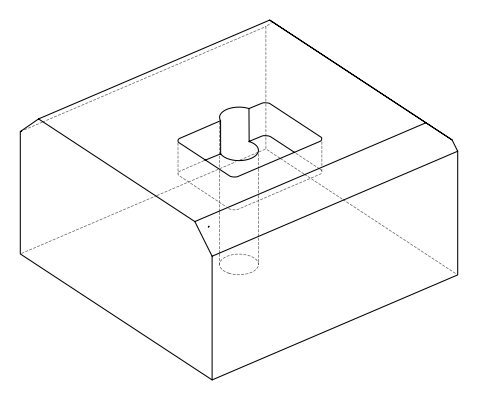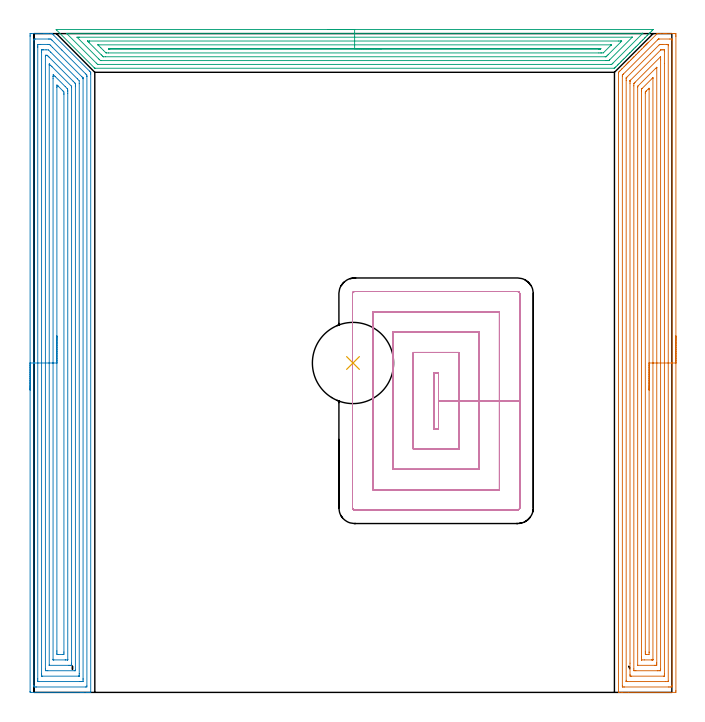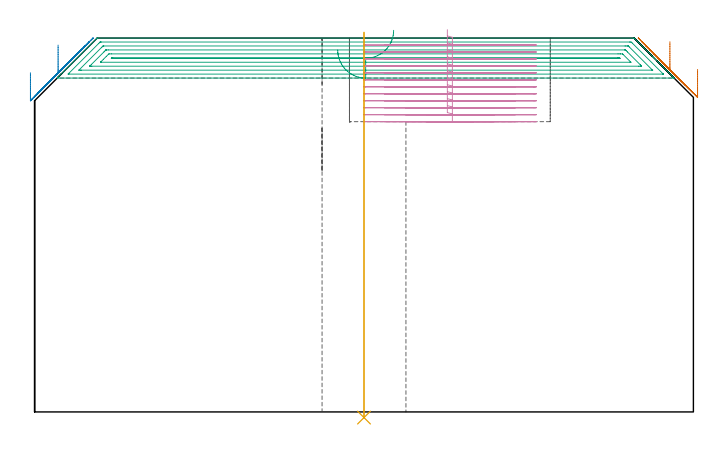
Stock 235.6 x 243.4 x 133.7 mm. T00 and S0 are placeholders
(PLAN: 5 operations, 2 tool changes, 63.5 min)
(1 AREA_MILL | FG_CHAMFER_SURFACE | UGT0205_001 | 15.58 min | 54698 mm3)
(2 AREA_MILL_1 | FG_CHAMFER_SURFACE_1 | UGT0205_001 | 15.71 min | 61081 mm3)
(3 AREA_MILL_2 | FG_CHAMFER_SURFACE_2 | UGT0205_001 | 10.08 min | 20617 mm3)
(4 MILL_RECTANGULAR_POCKET | POCKET_RECTANGULAR_STRAIGHT | NXT0201_013 | Follow Part, ap 2.5, ae 75% | 21.57 min | 193886 mm3)
(5 INDEXABLE_INSERT_DRILL_THROUGH_HOLE_FROM_SOLID | STEP1HOLE | NXT0302_031 | 0.55 min | 79337 mm3)
(TOOL UGT0205_001 | Chamfer Mill 20 x 3 x 45 deg. | D20 FL50 Z2)
(TOOL NXT0201_013 | ENDMILL 10mm | D10 FL30 Z4)
(TOOL NXT0302_031 | Index. Insert Drill 30mm [880-D3000L32-05] | D30 PA176 FL150 Z2)
(OP 1 AREA_MILL)
G17 G21 G94 G90
T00 M6
G54
G17 G0 G90 X237.1 Y131.7 S1061 M3
G43 Z143.7 H0
Z122.5
G94 G1 Y131.662 Z121.628 F250.
Y131.548 Z120.764
Y131.359 Z119.912
Y131.097 Z119.08
Y130.763 Z118.274
Y130.36 Z117.5
Y129.892 Z116.764
Y129.36 Z116.072
Y128.771 Z115.429
Y128.128 Z114.84
Y127.436 Z114.309
Y126.7 Z113.84
Y125.926 Z113.437
Y125.12 Z113.103
Y124.288 Z112.841
Y123.436 Z112.652
Y122.572 Z112.538
Y121.7 Z112.5
Y0.621
X237.095 Y0.187 Z112.503
X237.092 Y0.01 Z112.506
X236.911 Y0. Z112.687
X219.617 Z129.979
X217.24 Z132.355
X216.257 Z133.343
X215.906 Y0.007 Z133.685
X215.903 Y0.008 Z133.688
X215.9 Y0.174 Z133.7
Y228.932
X215.896 Y229.087 Z133.696
X215.907 Y229.105 Z133.686
X216.095 Y229.295 Z133.505
X216.472 Y229.673 Z133.125
X217.069 Y230.269 Z132.531
X217.24 Y230.441 Z132.357
X217.962 Y231.162 Z131.637
X218.122 Y231.323 Z131.475
X218.563 Y231.763 Z131.037
X218.856 Y232.056 Z130.743
X219.004 Y232.205 Z130.593
X219.424 Y232.624 Z130.176
X219.445 Y232.645 Z130.155
X219.749 Y232.95 Z129.85
X219.886 Y233.087 Z129.711
X220.273 Y233.473 Z129.327
X220.384 Y233.584 Z129.215
X220.642 Y233.843 Z128.956
X220.768 Y233.969 Z128.829
X221.122 Y234.322 Z128.478
X221.302 Y234.502 Z128.298
X221.536 Y234.737 Z128.062
X221.649 Y234.851 Z127.947
X222.22 Y235.42 Z127.38
X222.429 Y235.63 Z127.169
X222.531 Y235.733 Z127.065
X222.972 Y236.173 Z126.627
X223.413 Y236.615 Z126.183
X223.621 Y236.822 Z125.978
X223.668 Y236.868 Z125.932
X224.295 Y237.497 Z125.301
X224.515 Y237.715 Z125.085
X225.177 Y238.379 Z124.419
X225.242 Y238.442 Z124.357
X225.409 Y238.609 Z124.191
X225.471 Y238.673 Z124.125
X225.532 Y238.732 Z124.067
X225.706 Y238.907 Z123.893
X225.765 Y238.967 Z123.832
X225.822 Y239.023 Z123.777
X226.004 Y239.205 Z123.595
X226.059 Y239.26 Z123.538
X226.112 Y239.313 Z123.487
X226.302 Y239.502 Z123.297
X226.353 Y239.554 Z123.244
X226.403 Y239.603 Z123.196
X226.6 Y239.8 Z122.999
X226.647 Y239.848 Z122.95
X226.693 Y239.893 Z122.906
X226.898 Y240.098 Z122.701
X226.941 Y240.142 Z122.656
X226.983 Y240.183 Z122.616
X229.876 Y243.077 Z119.723
X230.028 Y243.229 Z119.569
X230.178 Y243.375 Z119.42
X230.207 Y243.396 Z119.39
X230.248 Y243.399 Z119.35
X230.267 Y243.4 Z119.331
X231.351 Z118.244
X232.577 Z117.02
X233.114 Z116.48
X233.648 Z115.947
X236.373 Z113.224
X236.642 Y243.397 Z112.955
X237.091 Y243.39 Z112.506
X237.095 Y243.237 Z112.503
X237.099 Y242.779 Z112.501
X237.1 Y242.315 Z112.5
Y121.7
X235.686 Z113.914
X235.685 Y2.484 Z113.915
X235.684 Y2.408 Z113.916
X235.677 Y2.01 Z113.923
X235.279 Y2.002 Z114.321
X234.878 Y2.001 Z114.722
X234.399 Y2. Z115.201
X218.122 Y2.001 Z131.478
X217.64 Y2.003 Z131.96
X217.418 Y2.01 Z132.182
X217.321 Y2.034 Z132.279
X217.315 Y2.332 Z132.285
Y2.408
Y227.588
X217.319 Y227.997 Z132.281
X217.321 Y228.045 Z132.279
X217.341 Y228.079 Z132.259
X217.394 Y228.139 Z132.206
X217.485 Y228.234 Z132.115
X217.731 Y228.482 Z131.869
X230.356 Y241.106 Z119.244
X230.469 Y241.217 Z119.131
X230.603 Y241.345 Z118.997
X230.651 Y241.389 Z118.949
X230.708 Y241.392 Z118.892
X230.949 Y241.399 Z118.651
X234.878 Z114.722
X235.36 Y241.397 Z114.24
X235.582 Y241.39 Z114.018
X235.679 Y241.366 Z113.921
X235.685 Y241.068 Z113.915
Y240.992
X235.686 Y121.7 Z113.914
X234.271 Z115.329
Y4.195
X234.27 Y4.056 Z115.33
X234.267 Y4.023 Z115.333
X234.265 Y4.012 Z115.335
X234.252 Y4.009 Z115.348
X234.187 Y4.002 Z115.413
X233.996 Y4.001 Z115.604
X233.307 Y4. Z116.293
X219.004 Y4.001 Z130.596
X218.811 Y4.005 Z130.789
X218.757 Y4.01 Z130.843
X218.735 Y4.014 Z130.865
X218.733 Y4.029 Z130.867
X218.73 Y4.103 Z130.87
X218.729 Y4.195 Z130.871
X218.728 Y4.474 Z130.872
X218.729 Y226.08 Z130.871
X218.73 Y226.695 Z130.87
X218.733 Y226.969 Z130.867
X218.735 Y227.01 Z130.865
X218.749 Y227.038 Z130.851
X218.805 Y227.098 Z130.795
X219.004 Y227.303 Z130.596
X227.673 Y235.974 Z121.927
X230.905 Y239.205 Z118.695
X231.057 Y239.349 Z118.543
X231.099 Y239.388 Z118.501
X231.163 Y239.395 Z118.437
X231.351 Y239.397 Z118.249
X232.04 Y239.4 Z117.56
X232.232 Z117.368
X233.804 Z115.796
X233.996 Y239.399 Z115.604
X234.189 Y239.395 Z115.411
X234.243 Y239.391 Z115.357
X234.265 Y239.386 Z115.335
X234.267 Y239.371 Z115.333
X234.27 Y239.298 Z115.33
X234.271 Y239.205 Z115.329
Y238.926
Y121.7
X232.857 Z116.743
Y6.876
X232.854 Y6.246 Z116.746
X232.85 Y6.033 Z116.75
X232.848 Y6.009 Z116.752
X232.826 Y6.007 Z116.774
X232.773 Y6.003 Z116.827
X232.665 Y6.001 Z116.935
X220.75 Y6. Z128.85
X220.333 Y6.01 Z129.267
X220.149 Y6.027 Z129.451
X220.148 Y6.132 Z129.452
X220.144 Y6.615 Z129.456
X220.143 Y10.804 Z129.457
Y224.907
X220.144 Y225.54 Z129.456
X220.146 Y225.801 Z129.454
X220.15 Y225.958 Z129.45
X220.153 Y225.992 Z129.447
X220.178 Y226.021 Z129.422
X220.226 Y226.074 Z129.374
X220.362 Y226.212 Z129.238
X231.351 Y237.201 Z118.249
X231.459 Y237.308 Z118.141
X231.512 Y237.356 Z118.088
X231.541 Y237.38 Z118.059
X231.585 Y237.39 Z118.015
X232.25 Y237.4 Z117.35
X232.667 Y237.39 Z116.933
X232.85 Y237.373 Z116.75
X232.852 Y237.268 Z116.748
X232.856 Y236.785 Z116.744
X232.857 Y232.322 Z116.743
Y121.7
X231.443 Z118.157
Y8.57
X231.441 Y8.476 Z118.159
X231.436 Y8.288 Z118.164
X231.426 Y8.01 Z118.174
X231.351 Y8.007 Z118.249
X231.122 Y8.002 Z118.478
X230.469 Y8. Z119.131
X230.241 Z119.359
X222.303 Y8.001 Z127.297
X221.649 Y8.01 Z127.951
X221.564 Y8.016 Z128.036
X221.557 Y8.663 Z128.043
Y224.107
X221.563 Y224.907 Z128.037
X221.564 Y224.95 Z128.036
X221.584 Y224.974 Z128.016
X221.649 Y225.046 Z127.951
X222.022 Y225.423 Z127.578
X231.343 Y234.744 Z118.257
X231.351 Y234.75 Z118.249
X231.436 Y234.813 Z118.164
X231.439 Y234.737 Z118.161
X231.441 Y234.645 Z118.159
X231.443 Y233.843 Z118.157
Y233.749
Y121.7
X230.029 Z119.571
X230.028 Y10.897 Z119.572
X230.026 Y10.45 Z119.574
X230.022 Y10.009 Z119.578
X229.587 Y10.004 Z120.013
X229.149 Y10.001 Z120.451
X222.975 Z126.625
X222.973 Y10.003 Z126.627
X222.972 Y10.004 Z126.628
Y223.568
X222.974 Y223.791 Z126.626
X222.978 Y223.901 Z126.622
X222.983 Y223.923 Z126.617
X223.004 Y223.95 Z126.596
X223.062 Y224.014 Z126.538
X229.587 Y230.539 Z120.013
X229.898 Y230.847 Z119.702
X229.993 Y230.936 Z119.607
X230.019 Y230.959 Z119.581
X230.023 Y230.924 Z119.577
X230.027 Y230.87 Z119.573
X230.028 Y230.832 Z119.572
X230.029 Y230.714 Z119.571
Y121.7
X228.615 Z120.985
X228.614 Y12.238 Z120.986
X228.612 Y12.037 Z120.988
X228.61 Y12.015 Z120.99
X228.608 Y12.01 Z120.992
X228.573 Y12.007 Z121.027
X228.448 Y12.002 Z121.152
X228.292 Y12. Z121.308
X228.057 Z121.543
X225.411 Z124.189
X224.529 Z125.071
X224.441 Y12.003 Z125.159
X224.416 Y12.005 Z125.184
X224.394 Y12.009 Z125.206
X224.392 Y12.048 Z125.208
X224.387 Y12.144 Z125.213
X224.386 Y12.238 Z125.214
X224.385 Y13.04 Z125.215
Y222.227
X224.388 Y222.628 Z125.212
X224.391 Y222.828 Z125.209
X224.392 Y222.874 Z125.208
X224.412 Y222.902 Z125.188
X224.459 Y222.955 Z125.141
X224.618 Y223.12 Z124.982
X228.32 Y226.822 Z121.28
X228.452 Y226.95 Z121.148
X228.588 Y227.079 Z121.012
X228.608 Y227.091 Z120.992
X228.61 Y226.999 Z120.99
X228.614 Y226.787 Z120.986
X228.615 Y121.7 Z120.985
X227.2 Z122.4
Y14.918
X227.199 Y14.657 Z122.401
X227.193 Y14.025 Z122.407
X226.964 Y14.001 Z122.636
X226.941 Z122.659
X226.083 Y14. Z123.517
X226.059 Y14.002 Z123.541
X225.807 Y14.025 Z123.793
X225.802 Y14.285 Z123.798
X225.8 Y14.918 Z123.8
X225.799 Y15.181 Z123.801
X225.8 Y221.333 Z123.8
X225.802 Y221.593 Z123.798
X225.809 Y221.85 Z123.791
X226.059 Y222.111 Z123.541
X226.116 Y222.169 Z123.484
X227.068 Y223.12 Z122.532
X227.125 Y223.169 Z122.475
X227.194 Y223.223 Z122.406
X227.197 Y223.12 Z122.403
X227.2 Y222.979 Z122.4
Y222.857
Y121.7
Y120.828 Z122.438
Y119.964 Z122.551
Y119.112 Z122.74
Y118.28 Z123.003
Y117.474 Z123.336
Y116.7 Z123.739
Y115.964 Z124.208
Y115.272 Z124.739
Y114.629 Z125.329
Y114.04 Z125.972
Y113.508 Z126.664
Y113.04 Z127.4
Y112.637 Z128.173
Y112.303 Z128.979
Y112.041 Z129.811
Y111.852 Z130.663
Y111.738 Z131.528
Y111.7 Z132.4
G0 Z143.7
M5
M2
(OP 2 AREA_MILL_1)
G17 G21 G94 G90
T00 M6
G54
G17 G0 G90 X-1.5 Y111.7 S1061 M3
G43 Z143.7 H0
Z121.3
G94 G1 Y111.738 Z120.428 F250.
Y111.852 Z119.563
Y112.041 Z118.712
Y112.303 Z117.88
Y112.637 Z117.074
Y113.04 Z116.3
Y113.508 Z115.564
Y114.04 Z114.872
Y114.629 Z114.229
Y115.272 Z113.64
Y115.964 Z113.108
Y116.7 Z112.64
Y117.474 Z112.237
Y118.28 Z111.903
Y119.112 Z111.641
Y119.964 Z111.452
Y120.828 Z111.338
Y121.7 Z111.3
Y242.432
X-1.499 Y242.779 Z111.301
X-1.494 Y243.32 Z111.303
X-1.492 Y243.392 Z111.306
X-0.956 Y243.4 Z111.841
X3.484 Z116.278
X4.025 Z116.822
X4.372 Z117.168
X4.913 Z117.709
X5.26 Z118.055
X6.224 Z119.023
X6.592 Y243.396 Z119.391
X6.599 Y243.394 Z119.398
X6.625 Y243.375 Z119.423
X7.036 Y242.965 Z119.833
X20.443 Y229.557 Z133.243
X20.818 Y229.183 Z133.614
X20.9 Y229.103 Z133.685
Y228.482 Z133.7
Y0.174
X20.897 Y0.01 Z133.688
X20.863 Y0.007 Z133.654
X20.476 Y0. Z133.275
X20.161 Z132.961
X19.468 Z132.263
X18.234 Z131.031
X17.692 Z130.487
X17.075 Z129.87
X-1.228 Y0.001 Z111.57
X-1.492 Y0.01 Z111.306
X-1.499 Y0.274 Z111.299
Y0.3
X-1.5 Y121.7 Z111.3
X-0.086 Z112.714
X-0.085 Y241.009 Z112.715
X-0.068 Y241.39 Z112.732
X0.415 Y241.399 Z113.215
X5.26 Y241.4 Z118.06
X5.743 Y241.399 Z118.543
X6.148 Y241.39 Z118.948
X6.557 Y240.992 Z119.357
X10.234 Y237.316 Z123.034
X19.067 Y228.482 Z131.867
X19.468 Y228.07 Z132.268
X19.485 Y227.588 Z132.285
X19.486 Y227.571 Z132.286
X19.485 Y2.391 Z132.285
X19.468 Y2.01 Z132.268
X18.985 Y2.001 Z131.785
X0.82 Y2. Z113.62
X0.336 Y2.001 Z113.136
X-0.068 Y2.01 Z112.732
X-0.085 Y2.408 Z112.715
X-0.086 Y2.426 Z112.714
Y121.7
X1.328 Z114.128
X1.329 Y238.311 Z114.129
X1.33 Y238.691 Z114.13
X1.333 Y239.205 Z114.133
X1.336 Y239.386 Z114.136
X1.518 Y239.396 Z114.318
X1.708 Y239.398 Z114.508
X2.402 Y239.4 Z115.202
X5.066 Z117.866
X5.26 Y239.399 Z118.06
X5.454 Y239.398 Z118.254
X5.583 Y239.394 Z118.383
X5.685 Y239.39 Z118.485
X5.733 Y239.356 Z118.533
X5.893 Y239.205 Z118.693
X6.148 Y238.952 Z118.948
X6.79 Y238.311 Z119.59
X17.512 Y227.588 Z130.312
X17.692 Y227.407 Z130.492
X18.044 Y227.046 Z130.844
X18.064 Y227.025 Z130.864
X18.066 Y226.991 Z130.866
X18.069 Y226.924 Z130.869
X18.071 Y226.822 Z130.871
Y226.695
Y5.089
X18.07 Y4.709 Z130.87
X18.067 Y4.195 Z130.867
X18.064 Y4.014 Z130.864
X17.882 Y4.004 Z130.682
X17.692 Y4.002 Z130.492
X16.998 Y4. Z129.798
X1.708 Y4.001 Z114.508
X1.513 Y4.003 Z114.313
X1.384 Y4.007 Z114.184
X1.341 Y4.01 Z114.141
X1.335 Y4.025 Z114.135
X1.333 Y4.069 Z114.133
X1.33 Y4.195 Z114.13
X1.329 Y4.577 Z114.129
X1.328 Y5.089 Z114.128
Y121.7
X2.743 Z115.543
Y236.524
X2.747 Y237.265 Z115.547
X2.75 Y237.374 Z115.55
X2.754 Y237.391 Z115.554
X2.777 Y237.394 Z115.577
X2.831 Y237.397 Z115.631
X3.048 Y237.399 Z115.848
X3.484 Y237.4 Z116.284
X4.389 Z117.189
X5.26 Y237.382 Z118.06
X6.127 Y236.524 Z118.927
X15.955 Y226.695 Z128.755
X16.65 Y225.956 Z129.45
X16.657 Y224.907 Z129.457
Y6.876
X16.653 Y6.135 Z129.453
X16.65 Y6.026 Z129.45
X16.646 Y6.009 Z129.446
X16.623 Y6.007 Z129.423
X16.569 Y6.003 Z129.369
X16.352 Y6.001 Z129.152
X3.043 Z115.843
X2.831 Y6.003 Z115.631
X2.778 Y6.006 Z115.578
X2.755 Y6.009 Z115.555
X2.75 Y6.02 Z115.55
X2.748 Y6.093 Z115.548
X2.743 Y6.728 Z115.543
Y121.7
X4.157 Z116.957
X4.158 Y234.952 Z116.958
X4.161 Y235.169 Z116.961
X4.164 Y235.312 Z116.964
X4.172 Y235.39 Z116.972
X4.207 Y235.392 Z117.007
X4.372 Y235.395 Z117.172
X4.606 Z117.406
X4.767 Y235.386 Z117.567
X4.814 Y235.376 Z117.614
X4.921 Y235.274 Z117.721
X5.056 Y235.143 Z117.856
X5.26 Y234.942 Z118.06
X5.465 Y234.737 Z118.265
X14.401 Y225.801 Z127.201
X15.028 Y225.169 Z127.828
X15.156 Y225.034 Z127.956
X15.218 Y224.966 Z128.018
X15.236 Y224.934 Z128.036
X15.238 Y224.907 Z128.038
X15.241 Y224.693 Z128.041
X15.243 Y224.014 Z128.043
Y223.798
X15.242 Y8.448 Z128.042
X15.239 Y8.231 Z128.039
X15.236 Y8.088 Z128.036
X15.228 Y8.01 Z128.028
X15.193 Y8.007 Z127.993
X15.028 Y8.003 Z127.828
X14.799 Y8. Z127.599
X5.03 Y8.001 Z117.83
X4.372 Y8.01 Z117.172
X4.164 Y8.024 Z116.964
X4.159 Y8.447 Z116.959
X4.158 Y8.663 Z116.958
X4.157 Y121.7 Z116.957
X5.571 Z118.371
X5.572 Y231.742 Z118.372
X5.574 Y232.056 Z118.374
X5.576 Y232.13 Z118.376
X5.577 Y232.157 Z118.377
X5.586 Y232.154 Z118.386
X5.692 Y232.056 Z118.492
X6.148 Y231.604 Z118.948
X6.59 Y231.162 Z119.39
X13.737 Y224.014 Z126.537
X13.805 Y223.939 Z126.605
X13.822 Y223.918 Z126.622
X13.825 Y223.904 Z126.625
X13.827 Y223.869 Z126.627
X13.828 Y223.724 Z126.628
X13.829 Y223.434 Z126.629
Y10.764
X13.827 Y10.45 Z126.627
X13.824 Y10.16 Z126.624
X13.822 Y10.024 Z126.622
X13.691 Y10.009 Z126.491
X13.252 Y10.004 Z126.052
X12.811 Y10. Z125.611
X5.706 Y10.001 Z118.506
X5.589 Y10.007 Z118.389
X5.58 Y10.01 Z118.38
X5.577 Y10.019 Z118.377
X5.574 Y10.057 Z118.374
X5.572 Y10.137 Z118.372
X5.571 Y121.7 Z118.371
X6.985 Z119.785
Y226.745
X6.988 Y227.588 Z119.788
X6.989 Y227.635 Z119.789
X7.036 Y228.255 Z119.836
X7.713 Y227.588 Z120.513
X11.476 Y223.826 Z124.276
X12.178 Y223.12 Z124.978
X12.364 Y222.927 Z125.164
X12.41 Y222.227 Z125.21
X12.412 Y222.178 Z125.212
X12.415 Y221.333 Z125.215
X12.414 Y12.187 Z125.214
X12.413 Y12.136 Z125.213
X12.408 Y12.036 Z125.208
X12.403 Y12.009 Z125.203
X12.393 Y12.006 Z125.193
X12.364 Y12.004 Z125.164
X11.712 Y12. Z124.512
X11.476 Z124.276
X7.27 Y12.002 Z120.07
X7.036 Y12.008 Z119.836
X7.005 Y12.01 Z119.805
X6.992 Y12.022 Z119.792
X6.985 Y12.238 Z119.785
Y121.7
X8.399 Z121.199
X8.4 Y223.535 Z121.2
X8.402 Y224.014 Z121.202
X8.407 Y224.422 Z121.207
X8.812 Y224.041 Z121.612
X8.839 Y224.014 Z121.639
X10.625 Y222.227 Z123.425
X10.993 Y221.819 Z123.793
X10.998 Y221.333 Z123.798
X11. Y220.918 Z123.8
Y14.918
X10.999 Y14.505 Z123.799
X10.993 Y14.025 Z123.793
X10.612 Y14.001 Z123.412
X10.588 Y14. Z123.388
X8.812 Y14.001 Z121.612
X8.406 Y14.025 Z121.206
X8.401 Y14.438 Z121.201
X8.4 Y14.918 Z121.2
X8.399 Y15.333 Z121.199
Y121.7
Y122.572 Z121.238
Y123.436 Z121.351
Y124.288 Z121.54
Y125.12 Z121.803
Y125.926 Z122.136
Y126.7 Z122.539
Y127.436 Z123.008
Y128.128 Z123.539
Y128.771 Z124.128
Y129.36 Z124.772
Y129.892 Z125.464
Y130.36 Z126.199
Y130.763 Z126.973
Y131.097 Z127.779
Y131.359 Z128.611
Y131.548 Z129.463
Y131.662 Z130.328
Y131.7 Z131.199
G0 Z143.7
M5
M2
(OP 3 AREA_MILL_2)
G17 G21 G94 G90
T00 M6
G54
G17 G0 G90 X108.4 Y244.9 S1061 M3
G43 Z143.7 H0
Z129.4
G94 G1 X108.438 Z128.528 F250.
X108.552 Z127.664
X108.741 Z126.812
X109.003 Z125.98
X109.337 Z125.174
X109.74 Z124.4
X110.209 Z123.664
X110.74 Z122.972
X111.329 Z122.329
X111.972 Z121.74
X112.664 Z121.208
X113.4 Z120.74
X114.174 Z120.337
X114.98 Z120.003
X115.812 Z119.741
X116.664 Z119.552
X117.528 Z119.438
X118.4 Z119.4
X228.444
X228.697 Y244.899
Y244.896 Z119.402
X228.452 Y244.651 Z119.648
X228.4 Y244.599 Z119.7
X228.193 Y244.391 Z119.905
X227.585 Y243.785 Z120.515
X227.508 Y243.707 Z120.592
X227.308 Y243.506 Z120.79
X226.718 Y242.918 Z121.382
X226.616 Y242.815 Z121.483
X226.422 Y242.62 Z121.676
X225.851 Y242.051 Z122.249
X225.724 Y241.923 Z122.375
X225.537 Y241.735 Z122.561
X224.984 Y241.183 Z123.116
X224.651 Y240.849 Z123.447
X224.117 Y240.316 Z123.983
X223.766 Y239.964 Z124.332
X223.249 Y239.449 Z124.85
X222.88 Y239.078 Z125.218
X222.382 Y238.582 Z125.718
X221.995 Y238.193 Z126.104
X221.515 Y237.715 Z126.585
X221.109 Y237.307 Z126.989
X220.967 Y237.167 Z127.132
X220.664 Y236.864 Z127.436
X220.223 Y236.422 Z127.875
X220.075 Y236.275 Z128.024
X219.781 Y235.981 Z128.319
X219.338 Y235.536 Z128.761
X218.871 Y235.071 Z129.228
X218.452 Y234.651 Z129.646
X217.966 Y234.166 Z130.133
X217.567 Y233.765 Z130.532
X217.061 Y233.261 Z131.038
X216.681 Y232.88 Z131.418
X216.156 Y232.356 Z131.943
X215.913 Y232.112 Z132.185
X215.795 Y231.994 Z132.303
X215.616 Y231.816 Z132.484
X215.447 Y231.647 Z132.653
X214.91 Y231.109 Z133.189
X214.724 Y230.924 Z133.376
X214.621 Y230.82 Z133.479
X214.417 Y230.62 Z133.674
X214.395 Y230.604 Z133.689
X214.279 Y230.6 Z133.7
X22.522
X22.405 Y230.604 Z133.689
X22.383 Y230.62 Z133.673
X22.25 Y230.749 Z133.548
X22.179 Y230.821 Z133.479
X8.252 Y244.748 Z119.55
X8.169 Y244.834 Z119.464
X8.116 Y244.891 Z119.406
X8.219 Y244.898 Z119.401
X8.252 Y244.9 Z119.4
X118.4
Y243.486 Z120.814
X224.555
X224.728 Y243.484 Z120.816
X224.814 Y243.482 Z120.818
X224.822 Y243.479 Z120.821
Y243.477 Z120.823
X224.812 Y243.464 Z120.836
X224.784 Y243.434 Z120.866
X224.696 Y243.346 Z120.954
X213.832 Y232.483 Z131.817
X213.585 Y232.24 Z132.06
X213.367 Y232.029 Z132.271
X212.94 Y232.015 Z132.285
X212.92
X23.839 Y232.014 Z132.286
X23.622 Y232.016 Z132.284
X23.513 Y232.018 Z132.282
X23.461 Y232.021 Z132.279
X23.432 Y232.03 Z132.27
X23.378 Y232.081 Z132.219
X22.968 Y232.483 Z131.817
X12.265 Y243.185 Z121.115
X12.083 Y243.373 Z120.927
X12.028 Y243.432 Z120.868
X11.988 Y243.479 Z120.821
X12.286 Y243.486 Z120.814
X118.4
Y242.072 Z122.228
X220.749 Y242.071 Z122.229
X220.967 Y242.069 Z122.231
Y242.067 Z122.233
X212.665 Y233.765 Z130.535
X212.354 Y233.462 Z130.838
X212.332 Y233.443 Z130.857
X212.301 Y233.435 Z130.865
X212.218 Y233.432 Z130.868
X212.048 Y233.43 Z130.87
X211.496 Y233.428 Z130.872
X211.157
X24.752 Y233.429 Z130.871
X24.639 Y233.43 Z130.87
X24.549 Y233.432 Z130.868
X24.492 Y233.435 Z130.865
X24.449 Y233.462 Z130.838
X24.138 Y233.765 Z130.535
X23.86 Y234.04 Z130.26
X15.833 Y242.067 Z122.233
X15.832 Y242.07 Z122.23
X16.386 Y242.071 Z122.229
X16.725 Y242.072 Z122.228
X118.4
Y240.657 Z123.643
X215.964
X216.508 Y240.656 Z123.644
X216.703 Y240.655 Z123.645
X217.009 Y240.65 Z123.65
X217.081 Y240.641 Z123.659
X217.031 Y240.586 Z123.714
X216.965 Y240.516 Z123.784
X216.905 Y240.455 Z123.845
X216.6 Y240.149 Z124.151
X212.018 Y235.566 Z128.734
X211.573 Y235.123 Z129.177
X211.431 Y234.985 Z129.315
X211.316 Y234.877 Z129.423
X211.283 Y234.849 Z129.451
X211.243 Y234.847 Z129.453
X211.157 Y234.845 Z129.455
X210.963 Y234.843 Z129.457
X26.342
X25.644 Y234.845 Z129.455
X25.545 Y234.848 Z129.452
X25.519 Y234.849 Z129.451
X25.494 Y234.867 Z129.433
X25.44 Y234.917 Z129.384
X25.228 Y235.123 Z129.177
X24.812 Y235.536 Z128.764
X20.292 Y240.056 Z124.244
X19.955 Y240.395 Z123.905
X19.791 Y240.564 Z123.736
X19.713 Y240.647 Z123.653
X19.712 Y240.652 Z123.648
X19.719 Y240.653 Z123.647
X19.748 Y240.655 Z123.645
X20.292 Y240.657 Z123.643
X20.486
X118.4
Y239.243 Z125.057
X212.94
X213.106 Y239.242 Z125.058
X213.216 Y239.239 Z125.061
X213.224 Y239.237 Z125.063
X213.223 Y239.232 Z125.068
X213.193 Y239.195 Z125.105
X213.149 Y239.148 Z125.152
X213.08 Y239.078 Z125.222
X210.423 Y236.422 Z127.878
X210.343 Y236.344 Z127.956
X210.265 Y236.27 Z128.03
X209.537 Y236.259 Z128.041
X209.373 Y236.258 Z128.042
X208.647 Y236.257 Z128.043
X27.427 Y236.258 Z128.042
X26.694 Y236.264 Z128.036
X26.535 Y236.27 Z128.03
X26.38 Y236.422 Z127.878
X25.644 Y237.155 Z127.145
X24.605 Y238.193 Z126.107
X23.86 Y238.939 Z125.361
X23.723 Y239.078 Z125.222
X23.591 Y239.22 Z125.08
X23.579 Y239.238 Z125.062
X23.595 Y239.24 Z125.06
X23.638 Y239.242 Z125.058
X23.694 Y239.243 Z125.057
X23.86
X118.4
Y237.829 Z126.471
X208.848
X209.006 Y237.828 Z126.472
X209.373 Y237.824 Z126.476
Y237.821 Z126.479
X209.199 Y237.678 Z126.622
X209.004 Y237.673 Z126.627
X208.847 Y237.672 Z126.628
X208.481 Y237.671 Z126.629
X27.953
X27.692 Y237.672 Z126.628
X27.626 Y237.674 Z126.626
X27.596 Y237.678 Z126.622
X27.574 Y237.685 Z126.615
X27.456 Y237.794 Z126.506
X27.427 Y237.821 Z126.479
Y237.826 Z126.474
X27.794 Y237.829 Z126.471
X27.953
X118.4
X119.272 Z126.509
X120.137 Z126.623
X120.988 Z126.812
X121.82 Z127.074
X122.626 Z127.408
X123.4 Z127.811
X124.136 Z128.28
X124.828 Z128.811
X125.471 Z129.4
X126.06 Z130.043
X126.592 Z130.735
X127.06 Z131.471
X127.463 Z132.245
X127.797 Z133.051
X128.059 Z133.883
X128.248 Z134.735
X128.362 Z135.6
X128.4 Z136.471
G0 Z143.7
M5
M2
(OP 4 MILL_RECTANGULAR_POCKET)
G17 G21 G94 G90
T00 M6
G54
G17 G0 G90 X147.6 Y105.745 S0 M3
G43 Z143.7 H0
Z136.7
G94 G1 Y97.4 Z134.464 F250.
X149.4 Z133.982
Y107.75 Z131.208
Y118.1 F500.
X147.6
Y97.4
X149.4
Y107.75
X156.9
Y125.6
X140.1
Y89.9
X156.9
Y107.75
X164.4
Y133.1
X132.6
Y82.4
X164.4
Y107.75
X171.9
Y140.6
X125.1
Y74.9
X171.9
Y107.75
X179.4
Y147.3
G3 X178.6 Y148.1 R0.8
G1 X118.4
G3 X117.6 Y147.3 R0.8
G1 Y68.2
G3 X118.4 Y67.4 R0.8
G1 X178.6
G3 X179.4 Y68.2 R0.8
G1 Y107.75
Y108.75
G0 X147.6 Y105.745 Z134.208
G1 Y97.4 Z131.972 F250.
X149.4 Z131.49
Y107.75 Z128.717
Y118.1 F500.
X147.6
Y97.4
X149.4
Y107.75
X156.9
Y125.6
X140.1
Y89.9
X156.9
Y107.75
X164.4
Y133.1
X132.6
Y82.4
X164.4
Y107.75
X171.9
Y140.6
X125.1
Y74.9
X171.9
Y107.75
X179.4
Y147.3
G3 X178.6 Y148.1 R0.8
G1 X118.4
G3 X117.6 Y147.3 R0.8
G1 Y68.2
G3 X118.4 Y67.4 R0.8
G1 X178.6
G3 X179.4 Y68.2 R0.8
G1 Y107.75
Y108.75
G0 X147.6 Y105.745 Z131.717
G1 Y97.4 Z129.481 F250.
X149.4 Z128.998
Y107.75 Z126.225
Y118.1 F500.
X147.6
Y97.4
X149.4
Y107.75
X156.9
Y125.6
X140.1
Y89.9
X156.9
Y107.75
X164.4
Y133.1
X132.6
Y82.4
X164.4
Y107.75
X171.9
Y140.6
X125.1
Y74.9
X171.9
Y107.75
X179.4
Y147.3
G3 X178.6 Y148.1 R0.8
G1 X118.4
G3 X117.6 Y147.3 R0.8
G1 Y68.2
G3 X118.4 Y67.4 R0.8
G1 X178.6
G3 X179.4 Y68.2 R0.8
G1 Y107.75
Y108.75
G0 X147.6 Y105.745 Z129.225
G1 Y97.4 Z126.989 F250.
X149.4 Z126.507
Y107.75 Z123.733
Y118.1 F500.
X147.6
Y97.4
X149.4
Y107.75
X156.9
Y125.6
X140.1
Y89.9
X156.9
Y107.75
X164.4
Y133.1
X132.6
Y82.4
X164.4
Y107.75
X171.9
Y140.6
X125.1
Y74.9
X171.9
Y107.75
X179.4
Y147.3
G3 X178.6 Y148.1 R0.8
G1 X118.4
G3 X117.6 Y147.3 R0.8
G1 Y68.2
G3 X118.4 Y67.4 R0.8
G1 X178.6
G3 X179.4 Y68.2 R0.8
G1 Y107.75
Y108.75
G0 X147.6 Y105.745 Z126.733
G1 Y97.4 Z124.497 F250.
X149.4 Z124.015
Y107.75 Z121.242
Y118.1 F500.
X147.6
Y97.4
X149.4
Y107.75
X156.9
Y125.6
X140.1
Y89.9
X156.9
Y107.75
X164.4
Y133.1
X132.6
Y82.4
X164.4
Y107.75
X171.9
Y140.6
X125.1
Y74.9
X171.9
Y107.75
X179.4
Y147.3
G3 X178.6 Y148.1 R0.8
G1 X118.4
G3 X117.6 Y147.3 R0.8
G1 Y68.2
G3 X118.4 Y67.4 R0.8
G1 X178.6
G3 X179.4 Y68.2 R0.8
G1 Y107.75
Y108.75
G0 X147.6 Y105.745 Z124.242
G1 Y97.4 Z122.006 F250.
X149.4 Z121.523
Y107.75 Z118.75
Y118.1 F500.
X147.6
Y97.4
X149.4
Y107.75
X156.9
Y125.6
X140.1
Y89.9
X156.9
Y107.75
X164.4
Y133.1
X132.6
Y82.4
X164.4
Y107.75
X171.9
Y140.6
X125.1
Y74.9
X171.9
Y107.75
X179.4
Y147.3
G3 X178.6 Y148.1 R0.8
G1 X118.4
G3 X117.6 Y147.3 R0.8
G1 Y68.2
G3 X118.4 Y67.4 R0.8
G1 X178.6
G3 X179.4 Y68.2 R0.8
G1 Y107.75
Y108.75
G0 X147.6 Y105.745 Z121.75
G1 Y97.4 Z119.514 F250.
X149.4 Z119.032
Y107.75 Z116.258
Y118.1 F500.
X147.6
Y97.4
X149.4
Y107.75
X156.9
Y125.6
X140.1
Y89.9
X156.9
Y107.75
X164.4
Y133.1
X132.6
Y82.4
X164.4
Y107.75
X171.9
Y140.6
X125.1
Y74.9
X171.9
Y107.75
X179.4
Y147.3
G3 X178.6 Y148.1 R0.8
G1 X118.4
G3 X117.6 Y147.3 R0.8
G1 Y68.2
G3 X118.4 Y67.4 R0.8
G1 X178.6
G3 X179.4 Y68.2 R0.8
G1 Y107.75
Y108.75
G0 X147.6 Y105.745 Z119.258
G1 Y97.4 Z117.022 F250.
X149.4 Z116.54
Y107.75 Z113.767
Y118.1 F500.
X147.6
Y97.4
X149.4
Y107.75
X156.9
Y125.6
X140.1
Y89.9
X156.9
Y107.75
X164.4
Y133.1
X132.6
Y82.4
X164.4
Y107.75
X171.9
Y140.6
X125.1
Y74.9
X171.9
Y107.75
X179.4
Y147.3
G3 X178.6 Y148.1 R0.8
G1 X118.4
G3 X117.6 Y147.3 R0.8
G1 Y68.2
G3 X118.4 Y67.4 R0.8
G1 X178.6
G3 X179.4 Y68.2 R0.8
G1 Y107.75
Y108.75
G0 X147.6 Y105.745 Z116.767
G1 Y97.4 Z114.531 F250.
X149.4 Z114.048
Y107.75 Z111.275
Y118.1 F500.
X147.6
Y97.4
X149.4
Y107.75
X156.9
Y125.6
X140.1
Y89.9
X156.9
Y107.75
X164.4
Y133.1
X132.6
Y82.4
X164.4
Y107.75
X171.9
Y140.6
X125.1
Y74.9
X171.9
Y107.75
X179.4
Y147.3
G3 X178.6 Y148.1 R0.8
G1 X118.4
G3 X117.6 Y147.3 R0.8
G1 Y68.2
G3 X118.4 Y67.4 R0.8
G1 X178.6
G3 X179.4 Y68.2 R0.8
G1 Y107.75
Y108.75
G0 X147.6 Y105.745 Z114.275
G1 Y97.4 Z112.039 F250.
X149.4 Z111.557
Y107.75 Z108.783
Y118.1 F500.
X147.6
Y97.4
X149.4
Y107.75
X156.9
Y125.6
X140.1
Y89.9
X156.9
Y107.75
X164.4
Y133.1
X132.6
Y82.4
X164.4
Y107.75
X171.9
Y140.6
X125.1
Y74.9
X171.9
Y107.75
X179.4
Y147.3
G3 X178.6 Y148.1 R0.8
G1 X118.4
G3 X117.6 Y147.3 R0.8
G1 Y68.2
G3 X118.4 Y67.4 R0.8
G1 X178.6
G3 X179.4 Y68.2 R0.8
G1 Y107.75
Y108.75
G0 X147.6 Y105.745 Z111.783
G1 Y97.4 Z109.547 F250.
X149.4 Z109.065
Y107.75 Z106.292
Y118.1 F500.
X147.6
Y97.4
X149.4
Y107.75
X156.9
Y125.6
X140.1
Y89.9
X156.9
Y107.75
X164.4
Y133.1
X132.6
Y82.4
X164.4
Y107.75
X171.9
Y140.6
X125.1
Y74.9
X171.9
Y107.75
X179.4
Y147.3
G3 X178.6 Y148.1 R0.8
G1 X118.4
G3 X117.6 Y147.3 R0.8
G1 Y68.2
G3 X118.4 Y67.4 R0.8
G1 X178.6
G3 X179.4 Y68.2 R0.8
G1 Y107.75
Y108.75
G0 X147.6 Y105.745 Z109.292
G1 Y97.4 Z107.056 F250.
X149.4 Z106.573
Y107.75 Z103.8
Y118.1 F500.
X147.6
Y97.4
X149.4
Y107.75
X156.9
Y125.6
X140.1
Y89.9
X156.9
Y107.75
X164.4
Y133.1
X132.6
Y82.4
X164.4
Y107.75
X171.9
Y140.6
X125.1
Y74.9
X171.9
Y107.75
X179.4
Y147.3
G3 X178.6 Y148.1 R0.8
G1 X118.4
G3 X117.6 Y147.3 R0.8
G1 Y68.2
G3 X118.4 Y67.4 R0.8
G1 X178.6
G3 X179.4 Y68.2 R0.8
G1 Y107.75
Y108.75
G0 Z143.7
M5
M2
(OP 5 INDEXABLE_INSERT_DRILL_THROUGH_HOLE_FROM_SOLID)
G17 G21 G94 G90
T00 M6
G54
G17 G0 G90 X117.8 Y121.7 S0 M3
G43 Z143.7 H1
G94 G81 G98 Z-2.024 F250. R135.7
G80
M5
M2
